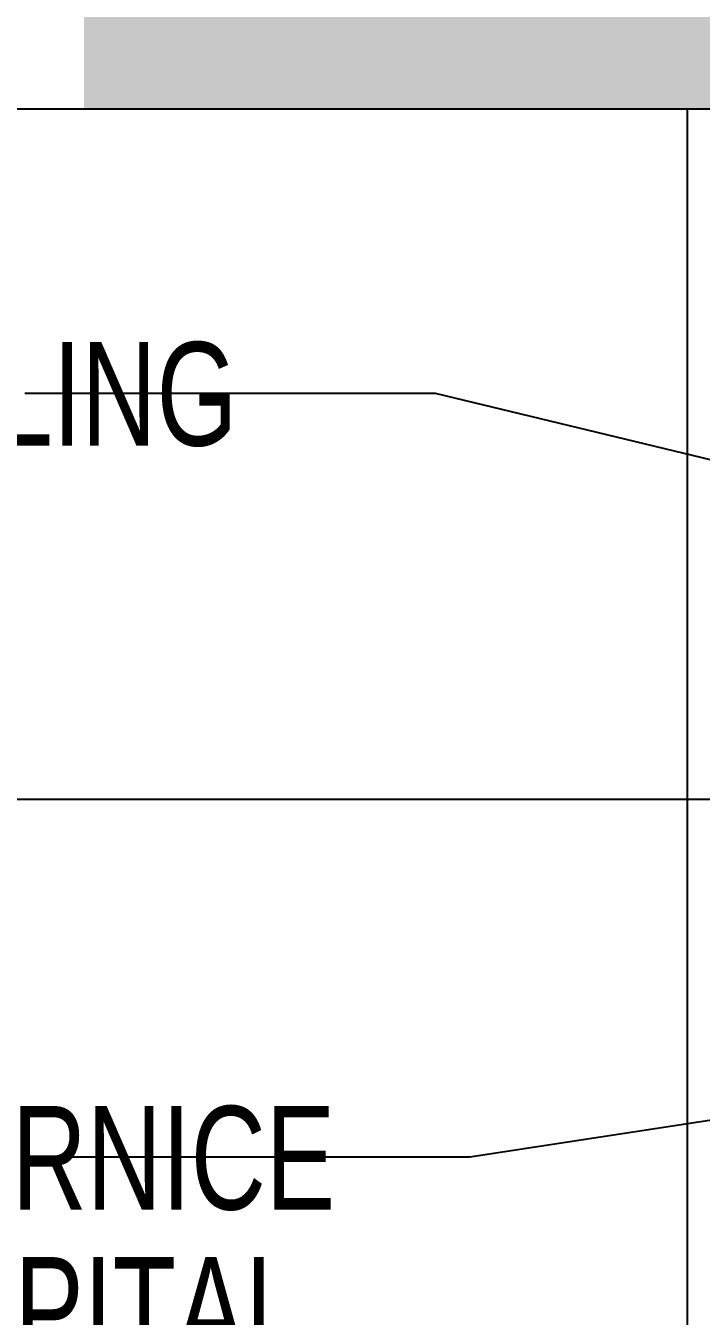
# Model space of a CAD drawing. Header units: inches. Extents: x 274057 to 444617, y 490067 to 635630.
# Drawn here: x 366548 to 367036, y 494821 to 495755 of the extents above; entities that cross this region are included whole.
import ezdxf

# ---------------------------------------------------------------- set-up
doc = ezdxf.new("R2010")
doc.units = ezdxf.units.IN
doc.header["$MEASUREMENT"] = 0
for name, color, linetype in [('Calliper_wall hatch_CHB', 8, 'Continuous'), ('CQ Plaster', 1, 'Continuous'), ('CQ section wall', 3, 'Continuous'), ('CQ text label', 3, 'Continuous'), ('CQ wall section', 5, 'Continuous'), ('CQ_callout', 34, 'Continuous')]:
    doc.layers.add(name, color=color, linetype=linetype)
doc.layers.add('CQ plan and elev dimension', color=252, linetype='Continuous', lineweight=35)
doc.styles.add('DIM 50', font='romans.shx', dxfattribs={"width": 0.75, "height": 100})
doc.styles.get("Standard").update_dxf_attribs({"font": 'arial.ttf'})
doc.dimstyles.new('CQ 50', dxfattribs={"dimscale": 0.5, "dimtxt": 150, "dimasz": 100, "dimexe": 100, "dimexo": 20, "dimgap": 80, "dimtad": 1, "dimdec": 0, "dimzin": 0, "dimdsep": 46, "dimtxsty": 'Standard', "dimblk": 'DOT', "dimcen": 100, "dimclrd": 250, "dimclre": 250, "dimclrt": 3, "dimadec": 0, "dimazin": 0, "dimtfac": 1, "dimtdec": 0, "dimtofl": 0, "dimtmove": 0, "dimatfit": 3, "dimfxl": 3, "dimtolj": 1, "dimtzin": 0, "dimlwd": -1, "dimarcsym": 0})
doc.dimstyles.get("Standard").update_dxf_attribs({"dimtxt": 0.18, "dimasz": 0.18, "dimexe": 0.18, "dimexo": 0.0625, "dimgap": 0.09, "dimtad": 0, "dimtih": 1, "dimtoh": 1, "dimdec": 4, "dimzin": 0, "dimdsep": 46, "dimtxsty": 'Standard', "dimcen": 0.09, "dimadec": 0, "dimazin": 0, "dimtfac": 1, "dimtdec": 4, "dimtofl": 0, "dimtmove": 0, "dimatfit": 3, "dimfxl": 1, "dimtolj": 1, "dimtzin": 0, "dimarcsym": 0})

# ---------------------------------------------------------------- blocks, each defined once
blk = doc.blocks.new('_Dot')
at = {"color": 0, "linetype": 'ByBlock', "lineweight": -2}
blk.add_line((-0.5, 0), (-1, 0), dxfattribs=at)
at = {"color": 0, "linetype": 'ByBlock', "const_width": 0.5}
blk.add_lwpolyline([(-0.25, 0, 1), (0.25, 0, 1)], format="xyb", close=True, dxfattribs=at)
blk = doc.blocks.new('*D1333')
at = {"layer": 'CQ plan and elev dimension', "color": 250, "lineweight": -2, "transparency": 16777216}
for p, q in [((366689.4369561955, 495694.7282422356), (364948.9262078181, 495694.728242185)), ((366889.4369420192, 492094.7391815924), (364948.9262079229, 492094.739181536))]:
    blk.add_line(p, q, dxfattribs=at)
at = {"layer": 'CQ plan and elev dimension', "color": 250, "transparency": 16777216}
blk.add_line((364998.9262078196, 495644.7282421864), (364998.9262079215, 492144.7391815374), dxfattribs=at)
at = {"layer": 'Defpoints', "color": 0, "transparency": 16777216}
for p in [(366699.4369561955, 495694.7282422358, -1.46651833603283e-07), (364998.926207923, 492094.7391815373), (366899.4369420192, 492094.7391815927, 0.001097283801192679)]:
    blk.add_point(p, dxfattribs=at)
at = {"layer": 'CQ plan and elev dimension', "color": 250, "transparency": 16777216, "xscale": 50, "yscale": 50, "zscale": 50}
for p, rotation in [((364998.9262078181, 495694.7282421864), 90.00000000166753), ((364998.9262079229, 492094.7391815374), 270.0000000016675)]:
    blk.add_blockref('_Dot', p, dxfattribs=dict(at, rotation=rotation))
at = {"layer": 'CQ plan and elev dimension', "color": 3, "transparency": 16777216, "insert": (364920.6076539824, 493894.7337118596), "char_height": 75, "attachment_point": 5, "rotation": 90.00000000166754}
blk.add_mtext('\\A1;3600', dxfattribs=at)
blk = doc.blocks.new('*D1334')
at = {"layer": 'CQ plan and elev dimension', "color": 250, "lineweight": -2, "transparency": 16777216}
for p, q in [((366579.6174718777, 495694.7391815924), (365178.4262079094, 495694.7391815517)), ((367256.3330620711, 495194.7391843182), (365178.426207924, 495194.7391842577))]:
    blk.add_line(p, q, dxfattribs=at)
at = {"layer": 'CQ plan and elev dimension', "color": 250, "transparency": 16777216}
blk.add_line((365228.4262079109, 495644.7391815531), (365228.4262079225, 495244.7391842592), dxfattribs=at)
at = {"layer": 'Defpoints', "color": 0, "transparency": 16777216}
for p in [(366589.6174718777, 495694.7391815927, 0.001093449214952615), (365228.426207924, 495194.7391842592), (367266.3330620711, 495194.7391843185, 0.001093640281341307)]:
    blk.add_point(p, dxfattribs=at)
at = {"layer": 'CQ plan and elev dimension', "color": 250, "transparency": 16777216, "xscale": 50, "yscale": 50, "zscale": 50}
for p, rotation in [((365228.4262079094, 495694.7391815531), 90.00000000166753), ((365228.426207924, 495194.7391842592), 270.0000000016675)]:
    blk.add_blockref('_Dot', p, dxfattribs=dict(at, rotation=rotation))
at = {"layer": 'CQ plan and elev dimension', "color": 3, "transparency": 16777216, "insert": (365150.1332338376, 495444.7391829038), "char_height": 75, "attachment_point": 5, "rotation": 90.00000000166754}
blk.add_mtext('\\A1;500', dxfattribs=at)
blk = doc.blocks.new('*D1335')
at = {"layer": 'CQ plan and elev dimension', "color": 250, "lineweight": -2, "transparency": 16777216}
for p, q in [((367256.333061108, 495194.7391843182), (365178.4262078332, 495194.7391842577)), ((366579.6174718775, 492094.739181539), (365178.4262079234, 492094.7391814982))]:
    blk.add_line(p, q, dxfattribs=at)
at = {"layer": 'CQ plan and elev dimension', "color": 250, "transparency": 16777216}
blk.add_line((365228.4262078346, 495144.7391842592), (365228.4262079219, 492144.7391814997), dxfattribs=at)
at = {"layer": 'Defpoints', "color": 0, "transparency": 16777216}
for p in [(367266.3330611079, 495194.7391843185, 0.001093640281341307), (365228.4262079234, 492094.7391814996), (366589.6174718775, 492094.7391815393, 0.0003748020390216553)]:
    blk.add_point(p, dxfattribs=at)
at = {"layer": 'CQ plan and elev dimension', "color": 250, "transparency": 16777216, "xscale": 50, "yscale": 50, "zscale": 50}
for p, rotation in [((365228.4262078332, 495194.7391842592), 90.00000000166753), ((365228.4262079234, 492094.7391814997), 270.0000000016675)]:
    blk.add_blockref('_Dot', p, dxfattribs=dict(at, rotation=rotation))
at = {"layer": 'CQ plan and elev dimension', "color": 3, "transparency": 16777216, "insert": (365150.1076539902, 493644.7391828771), "char_height": 75, "attachment_point": 5, "rotation": 90.00000000166754}
blk.add_mtext('\\A1;3100', dxfattribs=at)
blk = doc.blocks.new('ff15 section c and d')
at = {"layer": 'Calliper_wall hatch_CHB', "ltscale": 300}
h = blk.add_hatch(dxfattribs=at)
h.set_pattern_fill('AR-CONC', color=256, scale=10, angle=-13.97142328298541, style=0)
h.set_pattern_definition([(36.02857671701459, (0, 0), (68.08902030313823, -23.40695012282104), [7.499999999999999, -82.49999999999999]), (341.0285767170146, (0, 0), (4.696115536243486, 76.3439315510138), [5.999999999999999, -65.99999999999999]), (86.48002117701459, (5.674084953584182, -1.950579099106356), (72.78513543292026, 52.93698073081826), [6.374019199999998, -70.11421119999999]), (32.21277671701459, (4.828758459330068, 19.40832532037343), (99.57057156855156, -41.8295132602665), [11.25, -123.75]), (82.66421220701459, (13.12630211951361, 15.92253007405435), (114.2200327004975, 71.96376963835556), [9.5610342, -105.171376]), (337.2127407070146, (4.828758459330068, 19.40832532037343), (114.2200326282026, 71.96376960434822), [8.999999999999998, -99.00000009999998]), (7.028576717014594, (13.32573150468427, 12.14186476061504), (48.20408439676929, -53.48239193755776), [7.5, -82.5]), (312.0285767170146, (13.32573150468427, 12.14186476061504), (41.11958765836135, 64.49518506525862), [6, -66]), (57.48002145701459, (17.34273850980581, 7.684998795658897), (89.32367130771898, 11.01279315133763), [6.374019000000001, -70.1142112]), (23.52857671701459, (0, 0), (9.217332202967913, 32.01097604041668), [0, -65.19999999999999, 0, -67, 0, -66.25]), (353.5285767170146, (0, 0), (35.05129027384089, 31.92285780031209), [0, -38.2, 0, -63.7, 0, -25.25]), (313.5285767170146, (-21.64028273221637, 5.384065682153026), (51.25843738430952, -15.07725946313922), [0, -25, 0, -78, 0, -103.5]), (303.5285767170146, (-31.34444539240308, 7.798444911818059), (59.01024838598843, -4.365975426402441), [0, -32.5, 0, -51.8, 0, -73.5])])
h.paths.add_polyline_path([(359082.0712778934, 520249.2839683096), (351543.955870374, 520249.2839683096), (351543.955870374, 519999.2839683681), (359082.0712778934, 519999.2839683681)])
h.paths.add_polyline_path([(359082.0712778934, 516299.2839683595), (351543.955870374, 516299.2839683595), (351543.955870374, 516049.2839684301), (359082.0712778934, 516049.2839684301)])
at = {"layer": 'CQ Plaster', "color": 1, "ltscale": 0.03}
blk.add_line((358645.3565424682, 516399.2839683135, 1.857095091338282e-07), (358645.3565424682, 519999.283968315, -1.159742628575337e-07), dxfattribs=at)
at = {"layer": 'CQ section wall', "elevation": -2.668161488496368e-07}
blk.add_lwpolyline([(351543.9558703739, 519999.2839683951), (359082.0712778934, 519999.2839683681)], dxfattribs=at)

msp = doc.modelspace()

# ---------------------------------------------------------------- block references
at = {"layer": 'CQ wall section', "xscale": -1}
msp.add_blockref('ff15 section c and d', (725671.6887497711, -24304.54478677537), dxfattribs=at)

# ---------------------------------------------------------------- texts
at = {"layer": 'CQ text label', "ltscale": 500, "char_height": 74.99999999999997, "width": 726.8121772467705, "attachment_point": 1, "style": 'DIM 50'}
for s, insert in [('{\\fCityBlueprint|b0|i0|c2|p2;GYPSUM CEILING}', (366052.8771720704, 495526.0382289192)), ('{\\fCityBlueprint|b0|i0|c2|p2;GYPSUM CORNICE}', (366077.7002302326, 494972.7627968104)), ('{\\fCityBlueprint|b0|i0|c2|p2;GYPSUM CAPITAL}', (366087.9092269778, 494863.3339446503))]:
    msp.add_mtext(s, dxfattribs=dict(at, insert=insert))

# ---------------------------------------------------------------- dimensions: what is measured, and where the dimension line sits
at = {"layer": 'CQ plan and elev dimension'}
for base, p1, p2, picture, middle in [((365228.426207924, 495194.7391842592, -0.001093716031101465), (366589.6174718777, 495694.7391815927, -2.668161488497429e-07), (367266.3330620711, 495194.7391843185, -7.57497601582436e-08), '*D1334', (365150.1332338376, 495444.7391829038, -0.001093716031101465)), ((364998.926207923, 492094.7391815373, -0.001093716031101465), (366699.4369561956, 495694.7282422358, -0.001093862682935068), (366899.4369420192, 492094.7391815927, 3.567770091213781e-06), '*D1333', (364920.6076539824, 493894.7337118596, -0.001093716031101465)), ((365228.4262079234, 492094.7391814996, -0.001093716031101465), (367266.333061108, 495194.7391843185, -7.57497601582436e-08), (366589.6174718775, 492094.7391815392, -0.0007189139920798096), '*D1335', (365150.1076539902, 493644.7391828771, -0.001093716031101465))]:
    dim = msp.add_linear_dim(base=base, p1=p1, p2=p2, angle=90.00000000166753, dimstyle='CQ 50', override={"dimtmove": 1}, dxfattribs=at)
    dim.commit()
    dim.dimension.update_dxf_attribs({"geometry": picture, "text_midpoint": middle})

# ---------------------------------------------------------------- leaders
at = {"layer": 'CQ_callout'}
for points in [[(367915.1114184191, 495330.7807879666), (367418.4936537892, 496090.4859482092), (366547.9784300317, 496090.4859482095)], [(367858.7755163824, 495338.7313339679), (367418.4936537892, 495967.2653311367), (366547.9784300317, 495967.2653311369)], [(367913.9822660387, 495229.8625718142), (366844.146013098, 495488.8834439873), (366546.9625307206, 495488.8834439879)], [(367940.3054691869, 495100.4030061466), (366868.9690712602, 494935.6080118784), (366571.7855888828, 494935.608011879)]]:
    msp.add_leader(points, dimstyle='Standard', override={"dimasz": 10, "dimldrblk": 'Dot', "dimfxl": 0.1, "dimarcsym": 2}, dxfattribs=at)

doc.saveas('drawing.dxf')
